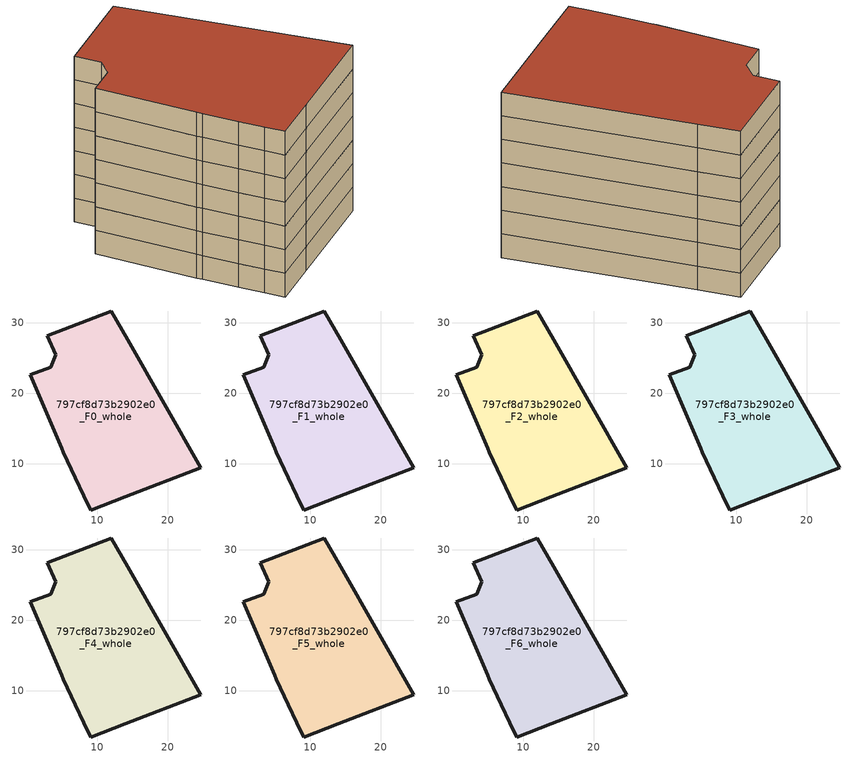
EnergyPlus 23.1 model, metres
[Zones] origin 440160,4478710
797cf8d73b2902e0_F0_whole
 floor ground (EU_floor_Construction): 14.28,27.64 24.68,9.45 13.94,5.32 9.06,3.46 8.08,5.47 6.87,8.03 5.18,11.63 4.92,12.22 0.45,22.61 3.38,23.73 4.08,25.47 2.89,28.17 11.97,31.69 z0
 wall outside (EU_wall_Construction): 11.97,31.69 2.89,28.17 4.08,25.47 3.38,23.73 0.45,22.61 4.92,12.22 5.18,11.63 6.87,8.03 8.08,5.47 9.06,3.46 13.94,5.32 24.68,9.45 14.28,27.64 11.97,31.69 z0:3
797cf8d73b2902e0_F1_whole
 floor to 797cf8d73b2902e0_F0_whole (EU_floor_Construction): 14.28,27.64 24.68,9.45 13.94,5.32 9.06,3.46 8.08,5.47 6.87,8.03 5.18,11.63 4.92,12.22 0.45,22.61 3.38,23.73 4.08,25.47 2.89,28.17 11.97,31.69 z3
 wall outside (EU_wall_Construction): 11.97,31.69 2.89,28.17 4.08,25.47 3.38,23.73 0.45,22.61 4.92,12.22 5.18,11.63 6.87,8.03 8.08,5.47 9.06,3.46 13.94,5.32 24.68,9.45 14.28,27.64 11.97,31.69 z3:6
797cf8d73b2902e0_F2_whole
 floor to 797cf8d73b2902e0_F1_whole (EU_floor_Construction): 14.28,27.64 24.68,9.45 13.94,5.32 9.06,3.46 8.08,5.47 6.87,8.03 5.18,11.63 4.92,12.22 0.45,22.61 3.38,23.73 4.08,25.47 2.89,28.17 11.97,31.69 z6
 wall outside (EU_wall_Construction): 11.97,31.69 2.89,28.17 4.08,25.47 3.38,23.73 0.45,22.61 4.92,12.22 5.18,11.63 6.87,8.03 8.08,5.47 9.06,3.46 13.94,5.32 24.68,9.45 14.28,27.64 11.97,31.69 z6:9
797cf8d73b2902e0_F3_whole
 floor to 797cf8d73b2902e0_F2_whole (EU_floor_Construction): 14.28,27.64 24.68,9.45 13.94,5.32 9.06,3.46 8.08,5.47 6.87,8.03 5.18,11.63 4.92,12.22 0.45,22.61 3.38,23.73 4.08,25.47 2.89,28.17 11.97,31.69 z9
 wall outside (EU_wall_Construction): 11.97,31.69 2.89,28.17 4.08,25.47 3.38,23.73 0.45,22.61 4.92,12.22 5.18,11.63 6.87,8.03 8.08,5.47 9.06,3.46 13.94,5.32 24.68,9.45 14.28,27.64 11.97,31.69 z9:12
797cf8d73b2902e0_F4_whole
 floor to 797cf8d73b2902e0_F3_whole (EU_floor_Construction): 14.28,27.64 24.68,9.45 13.94,5.32 9.06,3.46 8.08,5.47 6.87,8.03 5.18,11.63 4.92,12.22 0.45,22.61 3.38,23.73 4.08,25.47 2.89,28.17 11.97,31.69 z12
 wall outside (EU_wall_Construction): 11.97,31.69 2.89,28.17 4.08,25.47 3.38,23.73 0.45,22.61 4.92,12.22 5.18,11.63 6.87,8.03 8.08,5.47 9.06,3.46 13.94,5.32 24.68,9.45 14.28,27.64 11.97,31.69 z12:15
797cf8d73b2902e0_F5_whole
 floor to 797cf8d73b2902e0_F4_whole (EU_floor_Construction): 14.28,27.64 24.68,9.45 13.94,5.32 9.06,3.46 8.08,5.47 6.87,8.03 5.18,11.63 4.92,12.22 0.45,22.61 3.38,23.73 4.08,25.47 2.89,28.17 11.97,31.69 z15
 wall outside (EU_wall_Construction): 11.97,31.69 2.89,28.17 4.08,25.47 3.38,23.73 0.45,22.61 4.92,12.22 5.18,11.63 6.87,8.03 8.08,5.47 9.06,3.46 13.94,5.32 24.68,9.45 14.28,27.64 11.97,31.69 z15:18
797cf8d73b2902e0_F6_whole
 floor to 797cf8d73b2902e0_F5_whole (EU_floor_Construction): 14.28,27.64 24.68,9.45 13.94,5.32 9.06,3.46 8.08,5.47 6.87,8.03 5.18,11.63 4.92,12.22 0.45,22.61 3.38,23.73 4.08,25.47 2.89,28.17 11.97,31.69 z18
 wall outside (EU_wall_Construction): 11.97,31.69 2.89,28.17 4.08,25.47 3.38,23.73 0.45,22.61 4.92,12.22 5.18,11.63 6.87,8.03 8.08,5.47 9.06,3.46 13.94,5.32 24.68,9.45 14.28,27.64 11.97,31.69 z18:21
 roof outside (EU_roof_Construction): 24.68,9.45 14.28,27.64 11.97,31.69 2.89,28.17 4.08,25.47 3.38,23.73 0.45,22.61 4.92,12.22 5.18,11.63 6.87,8.03 8.08,5.47 9.06,3.46 13.94,5.32 z21
[Building]
EU S2 Campaign: North Axis=0; Terrain=City; Solar Distribution=FullExterior
[Site:Location]
Madrid: Latitude=40.5; Longitude=-3.5; Time Zone=1; Elevation=609
[SizingPeriod:WeatherFileDays]
AnnualSizingPeriod: Begin Month=1; Begin Day of Month=1; End Month=12; End Day of Month=31; Day of Week for Start Day=Monday; Use Weather File Daylight Saving Period=No; Use Weather File Rain and Snow Indicators=No
[MATERIAL]
EU_InternalMass_Material: Roughness=MediumRough; Thickness=0.1; Conductivity=1; Density=1800; Specific Heat=900; Thermal Absorptance=0.9; Solar Absorptance=0.7; Visible Absorptance=0.7
[MATERIAL:NOMASS] Roughness=MediumRough; Thermal Absorptance=0.9; Solar Absorptance=0.7; Visible Absorptance=0.7
Name | Thermal Resistance
EU_wall_NoMass | 0.609216
EU_roof_NoMass | 0.513268
EU_floor_NoMass | 0.568163
[CONSTRUCTION]
EU_wall_Construction: EU_wall_NoMass
EU_roof_Construction: EU_roof_NoMass
EU_floor_Construction: EU_floor_NoMass
EU_InternalMass_Construction: EU_InternalMass_Material
[ZONE] Type=1; Multiplier=1; Ceiling Height=autocalculate; Volume=1126.5; Floor Area=autocalculate; Part of Total Floor Area=Yes
797cf8d73b2902e0_F0_whole; 797cf8d73b2902e0_F1_whole; 797cf8d73b2902e0_F2_whole; 797cf8d73b2902e0_F3_whole; 797cf8d73b2902e0_F4_whole; 797cf8d73b2902e0_F5_whole; 797cf8d73b2902e0_F6_whole
[INTERNALMASS] Construction=EU_InternalMass_Construction; Surface Area=375.501
Name | Zone or ZoneList
797cf8d73b2902e0_F0_whole_EU_InternalMass | 797cf8d73b2902e0_F0_whole
797cf8d73b2902e0_F1_whole_EU_InternalMass | 797cf8d73b2902e0_F1_whole
797cf8d73b2902e0_F2_whole_EU_InternalMass | 797cf8d73b2902e0_F2_whole
797cf8d73b2902e0_F3_whole_EU_InternalMass | 797cf8d73b2902e0_F3_whole
797cf8d73b2902e0_F4_whole_EU_InternalMass | 797cf8d73b2902e0_F4_whole
797cf8d73b2902e0_F5_whole_EU_InternalMass | 797cf8d73b2902e0_F5_whole
797cf8d73b2902e0_F6_whole_EU_InternalMass | 797cf8d73b2902e0_F6_whole
[OTHEREQUIPMENT] Fuel Type=Electricity; Design Level Calculation Method=Watts/Area; Power per Zone Floor Area=1; Fraction Latent=0; Fraction Radiant=0; Fraction Lost=0; Carbon Dioxide Generation Rate=0; EndUse Subcategory=EU_Step8_InternalGains
Name | Zone or ZoneList or Space or SpaceList | Schedule
EU_Step8_InternalGain_797cf8d73b2902e0_F0_whole_f000 | 797cf8d73b2902e0_F0_whole | EU_Step8_GainSchedule_797cf8d73b2902e0_F0_whole_f000
EU_Step8_InternalGain_797cf8d73b2902e0_F1_whole_f000 | 797cf8d73b2902e0_F1_whole | EU_Step8_GainSchedule_797cf8d73b2902e0_F1_whole_f000
EU_Step8_InternalGain_797cf8d73b2902e0_F2_whole_f000 | 797cf8d73b2902e0_F2_whole | EU_Step8_GainSchedule_797cf8d73b2902e0_F2_whole_f000
EU_Step8_InternalGain_797cf8d73b2902e0_F3_whole_f000 | 797cf8d73b2902e0_F3_whole | EU_Step8_GainSchedule_797cf8d73b2902e0_F3_whole_f000
EU_Step8_InternalGain_797cf8d73b2902e0_F4_whole_f000 | 797cf8d73b2902e0_F4_whole | EU_Step8_GainSchedule_797cf8d73b2902e0_F4_whole_f000
EU_Step8_InternalGain_797cf8d73b2902e0_F5_whole_f000 | 797cf8d73b2902e0_F5_whole | EU_Step8_GainSchedule_797cf8d73b2902e0_F5_whole_f000
EU_Step8_InternalGain_797cf8d73b2902e0_F6_whole_f000 | 797cf8d73b2902e0_F6_whole | EU_Step8_GainSchedule_797cf8d73b2902e0_F6_whole_f000
[ZONEVENTILATION:DESIGNFLOWRATE] Schedule=EU_AlwaysOn; Design Flow Rate Calculation Method=AirChanges/Hour; Air Changes per Hour=0.752966; Ventilation Type=Natural; Fan Pressure Rise=0; Fan Total Efficiency=1; Constant Term Coefficient=1; Temperature Term Coefficient=0; Velocity Term Coefficient=0; Velocity Squared Term Coefficient=0; Minimum Indoor Temperature=-100; Maximum Indoor Temperature=100; Delta Temperature=-100; Minimum Outdoor Temperature=-100; Maximum Outdoor Temperature=100; Maximum Wind Speed=40
Name | Zone or ZoneList or Space or SpaceList
EU_ConstantAir_797cf8d73b2902e0_F0_whole | 797cf8d73b2902e0_F0_whole
EU_ConstantAir_797cf8d73b2902e0_F1_whole | 797cf8d73b2902e0_F1_whole
EU_ConstantAir_797cf8d73b2902e0_F2_whole | 797cf8d73b2902e0_F2_whole
EU_ConstantAir_797cf8d73b2902e0_F3_whole | 797cf8d73b2902e0_F3_whole
EU_ConstantAir_797cf8d73b2902e0_F4_whole | 797cf8d73b2902e0_F4_whole
EU_ConstantAir_797cf8d73b2902e0_F5_whole | 797cf8d73b2902e0_F5_whole
EU_ConstantAir_797cf8d73b2902e0_F6_whole | 797cf8d73b2902e0_F6_whole
[HVACTEMPLATE:THERMOSTAT] Constant Heating Setpoint=20; Constant Cooling Setpoint=50
EU_HeatOnly_797cf8d73b2902e0_F0_whole; EU_HeatOnly_797cf8d73b2902e0_F1_whole; EU_HeatOnly_797cf8d73b2902e0_F2_whole; EU_HeatOnly_797cf8d73b2902e0_F3_whole; EU_HeatOnly_797cf8d73b2902e0_F4_whole; EU_HeatOnly_797cf8d73b2902e0_F5_whole; EU_HeatOnly_797cf8d73b2902e0_F6_whole
[HVACTEMPLATE:ZONE:IDEALLOADSAIRSYSTEM] System Availability Schedule=EU_AlwaysOn; Maximum Heating Supply Air Temperature=50; Minimum Cooling Supply Air Temperature=13; Maximum Heating Supply Air Humidity Ratio=0.0156; Minimum Cooling Supply Air Humidity Ratio=0.0077; Heating Limit=NoLimit; Cooling Limit=NoLimit; Heating Availability Schedule=EU_AlwaysOn; Cooling Availability Schedule=EU_CoolingOff; Dehumidification Control Type=ConstantSensibleHeatRatio; Cooling Sensible Heat Ratio=0.7; Dehumidification Setpoint=60; Humidification Control Type=None; Humidification Setpoint=30; Outdoor Air Method=None; Outdoor Air Flow Rate per Person=0.00944; Outdoor Air Flow Rate per Zone Floor Area=0; Outdoor Air Flow Rate per Zone=0; Demand Controlled Ventilation Type=None; Outdoor Air Economizer Type=NoEconomizer; Heat Recovery Type=None; Sensible Heat Recovery Effectiveness=0.7; Latent Heat Recovery Effectiveness=0.65
Name | Template Thermostat
797cf8d73b2902e0_F0_whole | EU_HeatOnly_797cf8d73b2902e0_F0_whole
797cf8d73b2902e0_F1_whole | EU_HeatOnly_797cf8d73b2902e0_F1_whole
797cf8d73b2902e0_F2_whole | EU_HeatOnly_797cf8d73b2902e0_F2_whole
797cf8d73b2902e0_F3_whole | EU_HeatOnly_797cf8d73b2902e0_F3_whole
797cf8d73b2902e0_F4_whole | EU_HeatOnly_797cf8d73b2902e0_F4_whole
797cf8d73b2902e0_F5_whole | EU_HeatOnly_797cf8d73b2902e0_F5_whole
797cf8d73b2902e0_F6_whole | EU_HeatOnly_797cf8d73b2902e0_F6_whole
[SIZING:ZONE] Zone Cooling Design Supply Air Temperature Input Method=SupplyAirTemperature; Zone Cooling Design Supply Air Temperature=13; Zone Heating Design Supply Air Temperature Input Method=SupplyAirTemperature; Zone Heating Design Supply Air Temperature=50; Zone Cooling Design Supply Air Humidity Ratio=0.008; Zone Heating Design Supply Air Humidity Ratio=0.008; Cooling Design Air Flow Method=DesignDay; Cooling Design Air Flow Rate=0; Cooling Minimum Air Flow per Zone Floor Area=0.000762; Cooling Minimum Air Flow=0; Cooling Minimum Air Flow Fraction=0.2; Heating Design Air Flow Method=DesignDay; Heating Design Air Flow Rate=0; Heating Maximum Air Flow per Zone Floor Area=0.002032; Heating Maximum Air Flow=0.141576; Heating Maximum Air Flow Fraction=0.3; Account for Dedicated Outdoor Air System=No; Dedicated Outdoor Air System Control Strategy=NeutralSupplyAir; Dedicated Outdoor Air Low Setpoint Temperature for Design=autosize; Dedicated Outdoor Air High Setpoint Temperature for Design=autosize; Zone Load Sizing Method=Sensible Load Only No Latent Load; Zone Latent Cooling Design Supply Air Humidity Ratio Input Method=HumidityRatioDifference; Zone Cooling Design Supply Air Humidity Ratio Difference=0.005; Zone Latent Heating Design Supply Air Humidity Ratio Input Method=HumidityRatioDifference; Zone Humidification Design Supply Air Humidity Ratio Difference=0.005
797cf8d73b2902e0_F0_whole; 797cf8d73b2902e0_F1_whole; 797cf8d73b2902e0_F2_whole; 797cf8d73b2902e0_F3_whole; 797cf8d73b2902e0_F4_whole; 797cf8d73b2902e0_F5_whole; 797cf8d73b2902e0_F6_whole
[SCHEDULE:CONSTANT]
Name | Hourly Value
EU_AlwaysOn | 1
EU_CoolingOff | 0
[SCHEDULE:FILE] Column Number=1; Rows to Skip at Top=0; Number of Hours of Data=8760; Column Separator=Comma; Interpolate to Timestep=No; Minutes per Item=60; Adjust Schedule for Daylight Savings=Yes
Name | File
EU_Step8_GainSchedule_797cf8d73b2902e0_F0_whole_f000 | C:\Users\o_iseri\Desktop\OpenUBEM\openubem\outputs\eu_evidence\EU-11\ES-MAD-BERRUGUETE\idfs\797cf8d73b2902e0\797cf8d73b2902e0_F0_whole_f000_gain.csv
EU_Step8_GainSchedule_797cf8d73b2902e0_F1_whole_f000 | C:\Users\o_iseri\Desktop\OpenUBEM\openubem\outputs\eu_evidence\EU-11\ES-MAD-BERRUGUETE\idfs\797cf8d73b2902e0\797cf8d73b2902e0_F1_whole_f000_gain.csv
EU_Step8_GainSchedule_797cf8d73b2902e0_F2_whole_f000 | C:\Users\o_iseri\Desktop\OpenUBEM\openubem\outputs\eu_evidence\EU-11\ES-MAD-BERRUGUETE\idfs\797cf8d73b2902e0\797cf8d73b2902e0_F2_whole_f000_gain.csv
EU_Step8_GainSchedule_797cf8d73b2902e0_F3_whole_f000 | C:\Users\o_iseri\Desktop\OpenUBEM\openubem\outputs\eu_evidence\EU-11\ES-MAD-BERRUGUETE\idfs\797cf8d73b2902e0\797cf8d73b2902e0_F3_whole_f000_gain.csv
EU_Step8_GainSchedule_797cf8d73b2902e0_F4_whole_f000 | C:\Users\o_iseri\Desktop\OpenUBEM\openubem\outputs\eu_evidence\EU-11\ES-MAD-BERRUGUETE\idfs\797cf8d73b2902e0\797cf8d73b2902e0_F4_whole_f000_gain.csv
EU_Step8_GainSchedule_797cf8d73b2902e0_F5_whole_f000 | C:\Users\o_iseri\Desktop\OpenUBEM\openubem\outputs\eu_evidence\EU-11\ES-MAD-BERRUGUETE\idfs\797cf8d73b2902e0\797cf8d73b2902e0_F5_whole_f000_gain.csv
EU_Step8_GainSchedule_797cf8d73b2902e0_F6_whole_f000 | C:\Users\o_iseri\Desktop\OpenUBEM\openubem\outputs\eu_evidence\EU-11\ES-MAD-BERRUGUETE\idfs\797cf8d73b2902e0\797cf8d73b2902e0_F6_whole_f000_gain.csv
